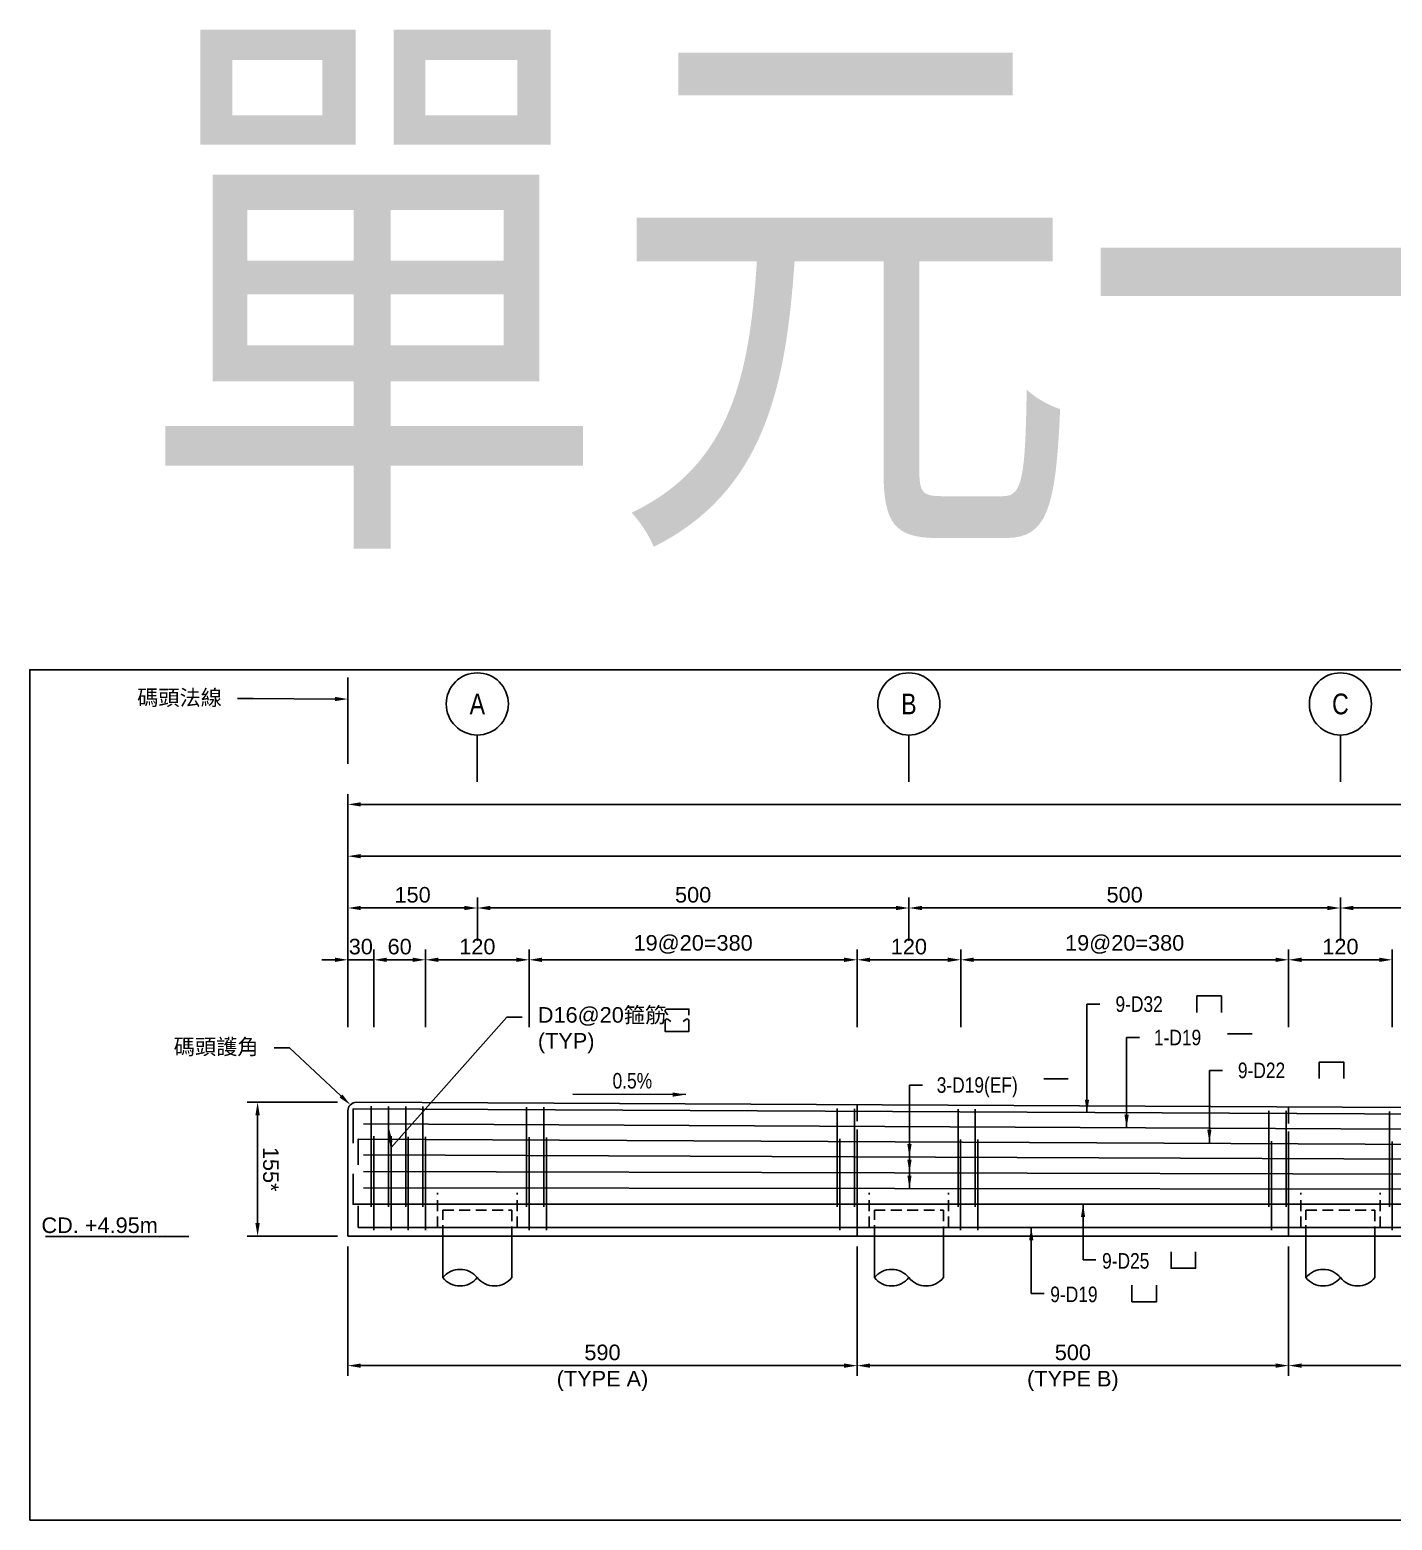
# Model space of a CAD drawing. Header units: millimetres. Extents: x 4668 to 40173, y -3560 to 14620.
# Drawn here: x 10666 to 12244, y -2888 to -1162 of the extents above; entities that cross this region are included whole.
import ezdxf
from ezdxf import colors
from ezdxf.entities.mleader import LeaderData, LeaderLine
from ezdxf.enums import TextEntityAlignment as Align
from ezdxf.math import Vec2, Vec3

# ---------------------------------------------------------------- set-up
doc = ezdxf.new("R2010")
doc.units = ezdxf.units.MM
doc.linetypes.add('DASHED', pattern=[19.05, 12.7, -6.35])
doc.linetypes.add('HIDDEN', pattern=[9.525, 6.35, -3.175])
doc.layers.add('HB_0', color=7, linetype='Continuous', transparency=0.5)
for name, color, linetype in [('HB_DIM', 1, 'Continuous'), ('HB_SYMBOLS', 7, 'Continuous'), ('HB_TXT_CTEXT', 2, 'Continuous'), ('底圖', 7, 'Continuous'), ('鋼筋', 3, 'Continuous')]:
    doc.layers.add(name, color=color, linetype=linetype)
doc.styles.get("Standard").update_dxf_attribs({"font": 'arial.ttf'})
doc.dimstyles.new('60', dxfattribs={"dimscale": 6, "dimtxt": 3, "dimasz": 2.5, "dimexe": 2, "dimexo": 2, "dimgap": 1, "dimtad": 1, "dimdec": 0, "dimdsep": 46, "dimtxsty": 'Standard', "dimcen": 0, "dimclrd": 1, "dimclre": 1, "dimclrt": 2, "dimadec": 0, "dimazin": 0, "dimtfac": 1, "dimtdec": 0, "dimtix": 1, "dimtmove": 2, "dimatfit": 3, "dimfxl": 1, "dimtolj": 1, "dimtzin": 0, "dimarcsym": 0})

# ---------------------------------------------------------------- blocks, each defined once
blk = doc.blocks.new('80cm直樁')
at = {"layer": 'HB_0', "color": 252, "linetype": 'DASHED'}
for p, q in [((-46, -20), (-46, 20)), ((46, -20), (46, 20))]:
    blk.add_line(p, q, dxfattribs=at)
at = {"layer": 'HB_0', "linetype": 'Continuous'}
for p, q in [((-40, -78.1), (-40, -30)), ((40, -78.1), (40, -30))]:
    blk.add_line(p, q, dxfattribs=at)
at = {"layer": 'HB_0', "color": 252, "linetype": 'DASHED'}
blk.add_lwpolyline([(-40, -30), (-40, 0), (40, 0), (40, -30)], dxfattribs=at)
at = {"layer": 'HB_0', "linetype": 'Continuous'}
for points in [[(-40, -78.1, -0.48), (0, -78.1, 0.48), (40, -78.1, 0.48)], [(-40, -78.1, 0.48), (0, -78.1, 0.48)]]:
    blk.add_lwpolyline(points, format="xyb", dxfattribs=at)
blk = doc.blocks.new('gr_t')
at = {"layer": 'HB_SYMBOLS', "color": 4, "linetype": 'Continuous'}
blk.add_line((0, -6), (0, -15), dxfattribs=at)
blk.add_circle((0, 0), 6, dxfattribs=at)
at = {"layer": 'HB_SYMBOLS', "color": 4, "linetype": 'Continuous', "width": 0.8}
blk.add_attdef('A', text='', height=4.5, dxfattribs=at).set_placement((0, 0), align=Align.MIDDLE)
blk = doc.blocks.new('*D340')
at = {"layer": 'Defpoints', "color": 0}
for p in [(14014.1, -2118.6), (11034.1, -2328.6), (14014.1, -2328.6)]:
    blk.add_point(p, dxfattribs=at)
at = {"layer": 'HB_DIM', "color": 1, "lineweight": -2}
for p, q in [((11034.1, -2316.6), (11034.1, -2106.6)), ((11049.1, -2118.6), (13999.1, -2118.6)), ((14014.1, -2316.6), (14014.1, -2106.6))]:
    blk.add_line(p, q, dxfattribs=at)
at = {"layer": 'HB_DIM', "color": 1}
for points in [[(11049.1, -2116.1), (11049.1, -2121.1), (11034.1, -2118.6)], [(13999.1, -2121.1), (13999.1, -2116.1), (14014.1, -2118.6)]]:
    blk.add_solid(points, dxfattribs=at)
at = {"layer": 'HB_DIM', "color": 2, "insert": (12524.1, -2103.4), "char_height": 18, "attachment_point": 5}
blk.add_mtext('\\A1;2980', dxfattribs=at)
blk = doc.blocks.new('*D341')
at = {"layer": 'Defpoints', "color": 0}
for p in [(11034.1, -2558.6), (11624.1, -2558.6), (11624.1, -2708.6)]:
    blk.add_point(p, dxfattribs=at)
at = {"layer": 'HB_DIM', "color": 1, "lineweight": -2}
for p, q in [((11034.1, -2570.6), (11034.1, -2720.6)), ((11624.1, -2570.6), (11624.1, -2720.6)), ((11049.1, -2708.6), (11609.1, -2708.6))]:
    blk.add_line(p, q, dxfattribs=at)
at = {"layer": 'HB_DIM', "color": 1}
for points in [[(11049.1, -2706.1), (11049.1, -2711.1), (11034.1, -2708.6)], [(11609.1, -2711.1), (11609.1, -2706.1), (11624.1, -2708.6)]]:
    blk.add_solid(points, dxfattribs=at)
at = {"layer": 'HB_DIM', "color": 2, "char_height": 18, "attachment_point": 5}
for s, insert in [('\\A1;590', (11329.1, -2693.4)), ('\\A1;(TYPE A)', (11329.1, -2726.4))]:
    blk.add_mtext(s, dxfattribs=dict(at, insert=insert))
blk = doc.blocks.new('*D342')
at = {"layer": 'Defpoints', "color": 0}
for p in [(11624.1, -2558.6), (12124.1, -2558.6), (12124.1, -2708.6)]:
    blk.add_point(p, dxfattribs=at)
at = {"layer": 'HB_DIM', "color": 1, "lineweight": -2}
for p, q in [((11624.1, -2570.6), (11624.1, -2720.6)), ((12124.1, -2570.6), (12124.1, -2720.6)), ((11639.1, -2708.6), (12109.1, -2708.6))]:
    blk.add_line(p, q, dxfattribs=at)
at = {"layer": 'HB_DIM', "color": 1}
for points in [[(11639.1, -2706.1), (11639.1, -2711.1), (11624.1, -2708.6)], [(12109.1, -2711.1), (12109.1, -2706.1), (12124.1, -2708.6)]]:
    blk.add_solid(points, dxfattribs=at)
at = {"layer": 'HB_DIM', "color": 2, "char_height": 18, "attachment_point": 5}
for s, insert in [('\\A1;500', (11874.1, -2693.4)), ('\\A1;(TYPE B)', (11874.1, -2726.4))]:
    blk.add_mtext(s, dxfattribs=dict(at, insert=insert))
blk = doc.blocks.new('*D343')
at = {"layer": 'Defpoints', "color": 0}
for p in [(12124.1, -2558.6), (12744.1, -2558.6), (12744.1, -2708.6)]:
    blk.add_point(p, dxfattribs=at)
at = {"layer": 'HB_DIM', "color": 1, "lineweight": -2}
for p, q in [((12124.1, -2570.6), (12124.1, -2720.6)), ((12744.1, -2570.6), (12744.1, -2720.6)), ((12139.1, -2708.6), (12729.1, -2708.6))]:
    blk.add_line(p, q, dxfattribs=at)
at = {"layer": 'HB_DIM', "color": 1}
for points in [[(12139.1, -2706.1), (12139.1, -2711.1), (12124.1, -2708.6)], [(12729.1, -2711.1), (12729.1, -2706.1), (12744.1, -2708.6)]]:
    blk.add_solid(points, dxfattribs=at)
at = {"layer": 'HB_DIM', "color": 2, "char_height": 18, "attachment_point": 5}
for s, insert in [('\\A1;620', (12434.1, -2693.4)), ('\\A1;(TYPE A)', (12434.1, -2726.4))]:
    blk.add_mtext(s, dxfattribs=dict(at, insert=insert))
blk = doc.blocks.new('*D346')
at = {"layer": 'Defpoints', "color": 0}
for p in [(14034.1, -2058.6), (11034.1, -2328.6), (14034.1, -2328.6)]:
    blk.add_point(p, dxfattribs=at)
at = {"layer": 'HB_DIM', "color": 1, "lineweight": -2}
for p, q in [((11034.1, -2316.6), (11034.1, -2046.6)), ((14034.1, -2316.6), (14034.1, -2046.6)), ((11049.1, -2058.6), (14019.1, -2058.6))]:
    blk.add_line(p, q, dxfattribs=at)
at = {"layer": 'HB_DIM', "color": 1}
for points in [[(11049.1, -2056.1), (11049.1, -2061.1), (11034.1, -2058.6)], [(14019.1, -2061.1), (14019.1, -2056.1), (14034.1, -2058.6)]]:
    blk.add_solid(points, dxfattribs=at)
at = {"layer": 'HB_DIM', "color": 2, "insert": (12534.1, -2043.4), "char_height": 18, "attachment_point": 5}
blk.add_mtext('\\A1;3000', dxfattribs=at)
blk = doc.blocks.new('*D347')
at = {"layer": 'Defpoints', "color": 0}
for p in [(11064.1, -2238.6), (11034.1, -2328.6), (11064.1, -2328.6)]:
    blk.add_point(p, dxfattribs=at)
at = {"layer": 'HB_DIM', "color": 1, "lineweight": -2}
for p, q in [((11034.1, -2316.6), (11034.1, -2226.6)), ((11064.1, -2316.6), (11064.1, -2226.6)), ((11019.1, -2238.6), (11004.1, -2238.6)), ((11034.1, -2238.6), (11064.1, -2238.6)), ((11079.1, -2238.6), (11094.1, -2238.6))]:
    blk.add_line(p, q, dxfattribs=at)
at = {"layer": 'HB_DIM', "color": 1}
for points in [[(11019.1, -2241.1), (11019.1, -2236.1), (11034.1, -2238.6)], [(11079.1, -2236.1), (11079.1, -2241.1), (11064.1, -2238.6)]]:
    blk.add_solid(points, dxfattribs=at)
at = {"layer": 'HB_DIM', "color": 2, "insert": (11049.1, -2223.4), "char_height": 18, "attachment_point": 5}
blk.add_mtext('\\A1;30', dxfattribs=at)
blk = doc.blocks.new('*D355')
at = {"layer": 'Defpoints', "color": 0}
for p in [(10929.5, -2403.6), (11034.1, -2403.6), (11034.1, -2558.6)]:
    blk.add_point(p, dxfattribs=at)
at = {"layer": 'HB_DIM', "color": 1, "lineweight": -2}
for p, q in [((11022.1, -2403.6), (10917.5, -2403.6)), ((10929.5, -2543.6), (10929.5, -2418.6)), ((11022.1, -2558.6), (10917.5, -2558.6))]:
    blk.add_line(p, q, dxfattribs=at)
at = {"layer": 'HB_DIM', "color": 1}
for points in [[(10932, -2418.6), (10927, -2418.6), (10929.5, -2403.6)], [(10927, -2543.6), (10932, -2543.6), (10929.5, -2558.6)]]:
    blk.add_solid(points, dxfattribs=at)
at = {"layer": 'HB_DIM', "color": 2, "insert": (10944.8, -2481.1), "char_height": 18, "attachment_point": 5, "rotation": 270}
blk.add_mtext('\\A1;155*', dxfattribs=at)
blk = doc.blocks.new('_None')
blk = doc.blocks.new('*D380')
at = {"layer": 'Defpoints', "color": 0}
for p in [(12124.1, -2238.6), (12124.1, -2328.6), (12244.1, -2328.6)]:
    blk.add_point(p, dxfattribs=at)
at = {"layer": 'HB_DIM', "color": 1, "lineweight": -2}
for p, q in [((12124.1, -2316.6), (12124.1, -2226.6)), ((12244.1, -2316.6), (12244.1, -2226.6)), ((12229.1, -2238.6), (12139.1, -2238.6))]:
    blk.add_line(p, q, dxfattribs=at)
at = {"layer": 'HB_DIM', "color": 1}
for points in [[(12139.1, -2236.1), (12139.1, -2241.1), (12124.1, -2238.6)], [(12229.1, -2241.1), (12229.1, -2236.1), (12244.1, -2238.6)]]:
    blk.add_solid(points, dxfattribs=at)
at = {"layer": 'HB_DIM', "color": 2, "insert": (12184.1, -2223.4), "char_height": 18, "attachment_point": 5}
blk.add_mtext('\\A1;120', dxfattribs=at)
blk = doc.blocks.new('*D381')
at = {"layer": 'Defpoints', "color": 0}
for p in [(11624.1, -2238.6), (11624.1, -2328.6), (11744.1, -2328.6)]:
    blk.add_point(p, dxfattribs=at)
at = {"layer": 'HB_DIM', "color": 1, "lineweight": -2}
for p, q in [((11624.1, -2316.6), (11624.1, -2226.6)), ((11744.1, -2316.6), (11744.1, -2226.6)), ((11729.1, -2238.6), (11639.1, -2238.6))]:
    blk.add_line(p, q, dxfattribs=at)
at = {"layer": 'HB_DIM', "color": 1}
for points in [[(11639.1, -2236.1), (11639.1, -2241.1), (11624.1, -2238.6)], [(11729.1, -2241.1), (11729.1, -2236.1), (11744.1, -2238.6)]]:
    blk.add_solid(points, dxfattribs=at)
at = {"layer": 'HB_DIM', "color": 2, "insert": (11684.1, -2223.4), "char_height": 18, "attachment_point": 5}
blk.add_mtext('\\A1;120', dxfattribs=at)
blk = doc.blocks.new('*D385')
at = {"layer": 'Defpoints', "color": 0}
for p in [(12124.1, -2238.6), (11744.1, -2328.6), (12124.1, -2328.6)]:
    blk.add_point(p, dxfattribs=at)
at = {"layer": 'HB_DIM', "color": 1, "lineweight": -2}
for p, q in [((11744.1, -2316.6), (11744.1, -2226.6)), ((12124.1, -2316.6), (12124.1, -2226.6)), ((11759.1, -2238.6), (12109.1, -2238.6))]:
    blk.add_line(p, q, dxfattribs=at)
at = {"layer": 'HB_DIM', "color": 1}
for points in [[(11759.1, -2236.1), (11759.1, -2241.1), (11744.1, -2238.6)], [(12109.1, -2241.1), (12109.1, -2236.1), (12124.1, -2238.6)]]:
    blk.add_solid(points, dxfattribs=at)
at = {"layer": 'HB_DIM', "color": 2, "insert": (11934.1, -2220.8), "char_height": 18, "attachment_point": 5}
blk.add_mtext('\\A1;19@20=380', dxfattribs=at)
blk = doc.blocks.new('*D386')
at = {"layer": 'Defpoints', "color": 0}
for p in [(11124.1, -2238.6), (11124.1, -2328.6), (11244.1, -2328.6)]:
    blk.add_point(p, dxfattribs=at)
at = {"layer": 'HB_DIM', "color": 1, "lineweight": -2}
for p, q in [((11124.1, -2316.6), (11124.1, -2226.6)), ((11244.1, -2316.6), (11244.1, -2226.6)), ((11229.1, -2238.6), (11139.1, -2238.6))]:
    blk.add_line(p, q, dxfattribs=at)
at = {"layer": 'HB_DIM', "color": 1}
for points in [[(11139.1, -2236.1), (11139.1, -2241.1), (11124.1, -2238.6)], [(11229.1, -2241.1), (11229.1, -2236.1), (11244.1, -2238.6)]]:
    blk.add_solid(points, dxfattribs=at)
at = {"layer": 'HB_DIM', "color": 2, "insert": (11184.1, -2223.4), "char_height": 18, "attachment_point": 5}
blk.add_mtext('\\A1;120', dxfattribs=at)
blk = doc.blocks.new('*D387')
at = {"layer": 'Defpoints', "color": 0}
for p in [(11624.1, -2238.6), (11244.1, -2328.6), (11624.1, -2328.6)]:
    blk.add_point(p, dxfattribs=at)
at = {"layer": 'HB_DIM', "color": 1, "lineweight": -2}
for p, q in [((11244.1, -2316.6), (11244.1, -2226.6)), ((11624.1, -2316.6), (11624.1, -2226.6)), ((11259.1, -2238.6), (11609.1, -2238.6))]:
    blk.add_line(p, q, dxfattribs=at)
at = {"layer": 'HB_DIM', "color": 1}
for points in [[(11259.1, -2236.1), (11259.1, -2241.1), (11244.1, -2238.6)], [(11609.1, -2241.1), (11609.1, -2236.1), (11624.1, -2238.6)]]:
    blk.add_solid(points, dxfattribs=at)
at = {"layer": 'HB_DIM', "color": 2, "insert": (11434.1, -2220.8), "char_height": 18, "attachment_point": 5}
blk.add_mtext('\\A1;19@20=380', dxfattribs=at)
blk = doc.blocks.new('*D388')
at = {"layer": 'Defpoints', "color": 0}
for p in [(11124.1, -2238.6), (11064.1, -2328.6), (11124.1, -2328.6)]:
    blk.add_point(p, dxfattribs=at)
at = {"layer": 'HB_DIM', "color": 1, "lineweight": -2}
for p, q in [((11064.1, -2316.6), (11064.1, -2226.6)), ((11124.1, -2316.6), (11124.1, -2226.6)), ((11079.1, -2238.6), (11109.1, -2238.6))]:
    blk.add_line(p, q, dxfattribs=at)
at = {"layer": 'HB_DIM', "color": 1}
for points in [[(11079.1, -2236.1), (11079.1, -2241.1), (11064.1, -2238.6)], [(11109.1, -2241.1), (11109.1, -2236.1), (11124.1, -2238.6)]]:
    blk.add_solid(points, dxfattribs=at)
at = {"layer": 'HB_DIM', "color": 2, "insert": (11094.1, -2223.4), "char_height": 18, "attachment_point": 5}
blk.add_mtext('\\A1;60', dxfattribs=at)
blk = doc.blocks.new('*D389')
at = {"layer": 'Defpoints', "color": 0}
for p in [(11184.1, -2178.6), (11184.1, -2228.6), (11034.1, -2328.6)]:
    blk.add_point(p, dxfattribs=at)
at = {"layer": 'HB_DIM', "color": 1, "lineweight": -2}
for p, q in [((11034.1, -2316.6), (11034.1, -2166.6)), ((11184.1, -2216.6), (11184.1, -2166.6)), ((11049.1, -2178.6), (11169.1, -2178.6))]:
    blk.add_line(p, q, dxfattribs=at)
at = {"layer": 'HB_DIM', "color": 1}
for points in [[(11049.1, -2176.1), (11049.1, -2181.1), (11034.1, -2178.6)], [(11169.1, -2181.1), (11169.1, -2176.1), (11184.1, -2178.6)]]:
    blk.add_solid(points, dxfattribs=at)
at = {"layer": 'HB_DIM', "color": 2, "insert": (11109.1, -2163.4), "char_height": 18, "attachment_point": 5}
blk.add_mtext('\\A1;150', dxfattribs=at)
blk = doc.blocks.new('*D390')
at = {"layer": 'Defpoints', "color": 0}
for p in [(11684.1, -2178.6), (11184.1, -2228.6), (11684.1, -2228.6)]:
    blk.add_point(p, dxfattribs=at)
at = {"layer": 'HB_DIM', "color": 1, "lineweight": -2}
for p, q in [((11184.1, -2216.6), (11184.1, -2166.6)), ((11684.1, -2216.6), (11684.1, -2166.6)), ((11199.1, -2178.6), (11669.1, -2178.6))]:
    blk.add_line(p, q, dxfattribs=at)
at = {"layer": 'HB_DIM', "color": 1}
for points in [[(11199.1, -2176.1), (11199.1, -2181.1), (11184.1, -2178.6)], [(11669.1, -2181.1), (11669.1, -2176.1), (11684.1, -2178.6)]]:
    blk.add_solid(points, dxfattribs=at)
at = {"layer": 'HB_DIM', "color": 2, "insert": (11434.1, -2163.4), "char_height": 18, "attachment_point": 5}
blk.add_mtext('\\A1;500', dxfattribs=at)
blk = doc.blocks.new('*D391')
at = {"layer": 'Defpoints', "color": 0}
for p in [(12184.1, -2178.6), (11684.1, -2228.6), (12184.1, -2228.6)]:
    blk.add_point(p, dxfattribs=at)
at = {"layer": 'HB_DIM', "color": 1, "lineweight": -2}
for p, q in [((11684.1, -2216.6), (11684.1, -2166.6)), ((12184.1, -2216.6), (12184.1, -2166.6)), ((11699.1, -2178.6), (12169.1, -2178.6))]:
    blk.add_line(p, q, dxfattribs=at)
at = {"layer": 'HB_DIM', "color": 1}
for points in [[(11699.1, -2176.1), (11699.1, -2181.1), (11684.1, -2178.6)], [(12169.1, -2181.1), (12169.1, -2176.1), (12184.1, -2178.6)]]:
    blk.add_solid(points, dxfattribs=at)
at = {"layer": 'HB_DIM', "color": 2, "insert": (11934.1, -2163.4), "char_height": 18, "attachment_point": 5}
blk.add_mtext('\\A1;500', dxfattribs=at)
blk = doc.blocks.new('*D392')
at = {"layer": 'Defpoints', "color": 0}
for p in [(12684.1, -2178.6), (12184.1, -2228.6), (12684.1, -2228.6)]:
    blk.add_point(p, dxfattribs=at)
at = {"layer": 'HB_DIM', "color": 1, "lineweight": -2}
for p, q in [((12184.1, -2216.6), (12184.1, -2166.6)), ((12684.1, -2216.6), (12684.1, -2166.6)), ((12199.1, -2178.6), (12669.1, -2178.6))]:
    blk.add_line(p, q, dxfattribs=at)
at = {"layer": 'HB_DIM', "color": 1}
for points in [[(12199.1, -2176.1), (12199.1, -2181.1), (12184.1, -2178.6)], [(12669.1, -2181.1), (12669.1, -2176.1), (12684.1, -2178.6)]]:
    blk.add_solid(points, dxfattribs=at)
at = {"layer": 'HB_DIM', "color": 2, "insert": (12434.1, -2163.4), "char_height": 18, "attachment_point": 5}
blk.add_mtext('\\A1;500', dxfattribs=at)

msp = doc.modelspace()

# ---------------------------------------------------------------- linework, layer by layer
at = {"layer": 'Defpoints', "color": 241, "linetype": 'Continuous', "true_color": 0xf7abae}
msp.add_line((10665.575, -2887.61), (14202.575, -2887.61), dxfattribs=at)
msp.add_lwpolyline([(14202.575, -2887.61), (14202.575, -1902.61), (10665.575, -1902.61), (10665.575, -2887.61)], dxfattribs=at)
at = {"layer": 'HB_0', "color": 4, "linetype": 'Continuous'}
for p, q in [((11052.075, -2464.621), (13996.075, -2475.875)), ((13996.075, -2491.12), (11052.075, -2483.617)), ((11052.075, -2502.614), (13996.075, -2506.365))]:
    msp.add_line(p, q, dxfattribs=at)
at = {"layer": 'HB_0'}
msp.add_lwpolyline([(11034.075, -2413.66, -0.41567878), (11044.125, -2403.66), (14014.075, -2418.51), (14014.075, -2453.61), (14014.075, -2558.61), (11034.075, -2558.61), (11034.075, -2558.61)], format="xyb", close=True, dxfattribs=at)
at = {"layer": 'HB_0', "color": 1, "linetype": 'HIDDEN', "ltscale": 3}
for points in [[(11624.075, -2406.56), (11624.075, -2558.61)], [(12124.075, -2409.06), (12124.075, -2558.61)]]:
    msp.add_lwpolyline(points, dxfattribs=at)
at = {"layer": 'HB_0', "color": 4, "linetype": 'Continuous'}
msp.add_lwpolyline([(11052.075, -2428.655), (13996.075, -2443.465)], dxfattribs=at)
at = {"layer": 'HB_DIM'}
msp.add_line((11034.075, -2011.617), (11034.075, -1911.617), dxfattribs=at)
at = {"layer": 'HB_TXT_CTEXT', "linetype": 'Continuous'}
for points in [[(12046.235, -2299.456), (12046.235, -2280.334), (12017.831, -2280.334), (12017.831, -2299.456)], [(12081.789, -2324.342), (12053.385, -2324.342)], [(12187.925, -2376.235), (12187.925, -2357.113), (12159.521, -2357.113), (12159.521, -2376.235)], [(11868.672, -2376.424), (11840.268, -2376.424)], [(12016.363, -2576.667), (12016.363, -2595.789), (11987.959, -2595.789), (11987.959, -2576.667)], [(11970.995, -2615.455), (11970.995, -2634.578), (11942.591, -2634.578), (11942.591, -2615.455)]]:
    msp.add_lwpolyline(points, dxfattribs=at)
for points in [[(11404.862, -2302.302), (11402.198, -2299.313, -0.64760203), (11403.81, -2295.716), (11429.278, -2295.716), (11429.278, -2302.729)], [(11408.236, -2310.21), (11405.247, -2307.546, 0.64760203), (11401.65, -2309.159), (11401.65, -2321.543), (11429.278, -2321.543), (11429.278, -2309.159, 0.64760203), (11425.681, -2307.546), (11422.692, -2310.21)]]:
    msp.add_lwpolyline(points, format="xyb", dxfattribs=at)
at = {"layer": '鋼筋'}
for points in [[(11040.112, -2451.141), (11040.312, -2411.141), (14008.075, -2425.98), (14008.075, -2465.973)], [(11061.075, -2408.245), (11061.075, -2524.61)], [(11081.075, -2408.345), (11081.075, -2524.61)], [(11101.075, -2408.445), (11101.075, -2524.61)], [(11121.075, -2408.545), (11121.075, -2524.61)], [(11241.075, -2409.145), (11241.075, -2524.61)], [(11261.075, -2409.245), (11261.075, -2524.61)], [(11601.075, -2410.945), (11601.075, -2524.61)], [(11621.075, -2411.045), (11621.075, -2524.61)], [(11741.075, -2411.645), (11741.075, -2524.61)], [(11761.075, -2411.745), (11761.075, -2524.61)], [(12101.075, -2413.445), (12101.075, -2524.61)], [(12121.075, -2413.545), (12121.075, -2524.61)], [(12241.075, -2414.145), (12241.075, -2524.61)], [(11046.075, -2476.17), (11046.075, -2446.17), (14002.075, -2460.951), (14002.075, -2490.951)], [(11064.075, -2442.731), (11064.075, -2551.61)], [(11084.075, -2442.832), (11084.075, -2551.61)], [(11104.075, -2443.46), (11104.075, -2551.61)], [(11124.075, -2443.56), (11124.075, -2551.61)], [(11244.075, -2444.16), (11244.075, -2551.61)], [(11264.075, -2444.26), (11264.075, -2551.61)], [(11604.075, -2445.96), (11604.075, -2551.61)], [(11624.075, -2446.06), (11624.075, -2551.61)], [(11744.075, -2446.66), (11744.075, -2551.61)], [(11764.075, -2446.76), (11764.075, -2551.61)], [(12104.075, -2448.46), (12104.075, -2551.61)], [(12124.075, -2448.56), (12124.075, -2551.61)], [(12244.075, -2449.16), (12244.075, -2551.61)], [(14008.075, -2486.61), (14008.075, -2521.61), (11040.075, -2521.61), (11040.075, -2486.61)], [(14002.075, -2523.61), (14002.075, -2548.61), (11046.075, -2548.61), (11046.075, -2523.61)]]:
    msp.add_lwpolyline(points, dxfattribs=at)

# ---------------------------------------------------------------- block references
at = {"layer": 'HB_0', "linetype": 'Continuous'}
for p in [(11184.075, -2528.61), (11684.075, -2528.61), (12184.075, -2528.61)]:
    msp.add_blockref('80cm直樁', p, dxfattribs=at)
at = {"layer": '底圖'}
ref = msp.add_blockref('gr_t', (11184.075, -1942.294), dxfattribs=dict(at, xscale=6.000000000000001, yscale=6.000000000000001, zscale=6.000000000000001))
ref.add_attrib('A', 'A', dxfattribs={"layer": 'HB_SYMBOLS', "color": 4, "linetype": 'Continuous', "height": 24, "width": 0.8}).set_placement((11184.075, -1942.294), align=Align.MIDDLE)
ref = msp.add_blockref('gr_t', (11684.075, -1942.294), dxfattribs=dict(at, xscale=6.000000000000001, yscale=6.000000000000001, zscale=6.000000000000001))
ref.add_attrib('A', 'B', dxfattribs={"layer": 'HB_SYMBOLS', "color": 4, "linetype": 'Continuous', "height": 24, "width": 0.8}).set_placement((11684.075, -1942.294), align=Align.MIDDLE)
ref = msp.add_blockref('gr_t', (12184.075, -1942.294), dxfattribs=dict(at, xscale=6.000000000000001, yscale=6.000000000000001, zscale=6.000000000000001))
ref.add_attrib('A', 'C', dxfattribs={"layer": 'HB_SYMBOLS', "color": 4, "linetype": 'Continuous', "height": 24, "width": 0.8}).set_placement((12184.075, -1942.294), align=Align.MIDDLE)

# ---------------------------------------------------------------- texts
at = {"layer": 'Defpoints', "color": 241, "linetype": 'Continuous', "true_color": 0xf7abae, "width": 0.8}
msp.add_text('單元一101', height=500, rotation=360, dxfattribs=at).set_placement((10791.055, -1707.812))
at = {"layer": 'HB_TXT_CTEXT', "linetype": 'Continuous', "width": 0.8}
for s, p in [('9-D32', (11923.467, -2289.895)), ('1-D19', (11967.985, -2328.608)), ('9-D22', (12065.293, -2366.674)), ('3-D19(EF)', (11716.36, -2383.65)), ('9-D25', (11907.933, -2587.293)), ('9-D19', (11847.933, -2626.082))]:
    msp.add_text(s, height=18, rotation=360, dxfattribs=at).set_placement(p, align=Align.MIDDLE_LEFT)
msp.add_text('0.5%%%', height=18, dxfattribs=at).set_placement((11340.77, -2378.676), align=Align.MIDDLE_LEFT)

# ---------------------------------------------------------------- dimensions: what is measured, and where the dimension line sits
at = {"layer": 'HB_DIM'}
for base, p1, p2, picture, middle in [((14034.075, -2058.61), (11034.075, -2328.61), (14034.075, -2328.61), '*D346', (12534.075, -2043.421)), ((14014.075, -2118.61), (11034.075, -2328.61), (14014.075, -2328.61), '*D340', (12524.075, -2103.421)), ((11184.075, -2178.61), (11034.075, -2328.61), (11184.075, -2228.61), '*D389', (11109.075, -2163.421)), ((11684.075, -2178.61), (11184.075, -2228.61), (11684.075, -2228.61), '*D390', (11434.075, -2163.421)), ((12184.075, -2178.61), (11684.075, -2228.61), (12184.075, -2228.61), '*D391', (11934.075, -2163.421)), ((12684.075, -2178.61), (12184.075, -2228.61), (12684.075, -2228.61), '*D392', (12434.075, -2163.421)), ((11064.075, -2238.61), (11034.075, -2328.61), (11064.075, -2328.61), '*D347', (11049.075, -2223.421)), ((11124.075, -2238.61), (11064.075, -2328.61), (11124.075, -2328.61), '*D388', (11094.075, -2223.421)), ((11124.075, -2238.61), (11244.075, -2328.61), (11124.075, -2328.61), '*D386', (11184.075, -2223.421)), ((11624.075, -2238.61), (11744.075, -2328.61), (11624.075, -2328.61), '*D381', (11684.075, -2223.421)), ((12124.075, -2238.61), (12244.075, -2328.61), (12124.075, -2328.61), '*D380', (12184.075, -2223.421))]:
    dim = msp.add_linear_dim(base=base, p1=p1, p2=p2, angle=0, dimstyle='60', dxfattribs=at)
    dim.commit()
    dim.dimension.update_dxf_attribs({"geometry": picture, "text_midpoint": middle})
for base, p1, p2, angle, text, picture, middle in [((11624.075, -2238.61), (11244.075, -2328.61), (11624.075, -2328.61), 0, '19@20=<>', '*D387', (11434.075, -2220.811)), ((12124.075, -2238.61), (11744.075, -2328.61), (12124.075, -2328.61), 0, '19@20=<>', '*D385', (11934.075, -2220.811)), ((10929.535, -2403.61), (11034.075, -2558.61), (11034.075, -2403.61), 90, '<>*', '*D355', (10944.832, -2481.11)), ((11624.075, -2708.61), (11034.075, -2558.61), (11624.075, -2558.61), 0, '<>\\X(TYPE A)', '*D341', (11329.075, -2693.421)), ((12124.075, -2708.61), (11624.075, -2558.61), (12124.075, -2558.61), 0, '<>\\X(TYPE B)', '*D342', (11874.075, -2693.421)), ((12744.075, -2708.61), (12124.075, -2558.61), (12744.075, -2558.61), 0, '<>\\X(TYPE A)', '*D343', (12434.075, -2693.421))]:
    dim = msp.add_linear_dim(base=base, p1=p1, p2=p2, angle=angle, text=text, dimstyle='60', dxfattribs=at)
    dim.commit()
    dim.dimension.update_dxf_attribs({"geometry": picture, "text_midpoint": middle})

# ---------------------------------------------------------------- leaders
at = {"layer": 'HB_0', "linetype": 'Continuous'}
ml = msp.add_multileader_mtext('Standard', dxfattribs=at)
ml.set_content('CD. +4.95m', color=2)
ml.set_leader_properties(color=1)
ml.set_arrow_properties(name='NONE')
ml.build(insert=Vec2(0, 0))
ml.multileader.update_dxf_attribs({"text_left_attachment_type": 5, "text_right_attachment_type": 5, "dogleg_length": 3, "arrow_head_size": 15, "scale": 6})
ctx = ml.context
ctx.base_point, ctx.scale, ctx.char_height, ctx.arrow_head_size, ctx.landing_gap_size, ctx.plane_origin = Vec3(10664.263, -2558.61), 6, 18, 15, 18, Vec3(10837.208, -2558.61)
ctx.left_attachment, ctx.right_attachment, ctx.text_align_type = 5, 5, 2
notes = []
notes.append((ctx, [(0, (1, 1, 0), (10849.92, -2558.916), (-1, 0), 18, [(0, [(10822.669, -2558.61)], 0, [])])]))
ctx.mtext.insert, ctx.mtext.alignment, ctx.mtext.flow_direction = Vec3(10813.92, -2537.01), 3, 5
at = {"layer": 'HB_DIM', "linetype": 'Continuous'}
for points in [[(11890.441, -2415.392), (11890.423, -2289.895), (11905.423, -2289.895)], [(11936.344, -2433.121), (11936.402, -2328.608), (11951.402, -2328.608)], [(12032.27, -2450.221), (12032.293, -2366.674), (12047.293, -2366.674)], [(11684.76, -2467.059), (11684.777, -2383.65), (11699.777, -2383.65)], [(11684.777, -2503.426), (11684.777, -2383.65), (11699.777, -2383.65)], [(11684.777, -2485.243), (11684.777, -2383.65), (11699.777, -2383.65)], [(11885.874, -2521.61), (11885.874, -2586.228), (11900.874, -2586.228)], [(11825.874, -2548.61), (11825.874, -2625.016), (11840.874, -2625.016)]]:
    msp.add_leader(points, dimstyle='60', dxfattribs=at)
at = {"layer": 'HB_DIM'}
msp.add_leader([(11425.521, -2394.758), (11294.767, -2394.104)], dimstyle='60', dxfattribs=at)
ml = msp.add_multileader_mtext('Standard', dxfattribs=at)
ml.set_content('碼頭法線', color=2)
ml.set_leader_properties(color=1)
ml.build(insert=Vec2(0, 0))
ml.multileader.update_dxf_attribs({"dogleg_length": 3, "arrow_head_size": 15, "scale": 6})
ctx = ml.context
ctx.base_point, ctx.scale, ctx.char_height, ctx.arrow_head_size, ctx.landing_gap_size, ctx.plane_origin = Vec3(10773.904, -1936.617), 6, 18, 15, 18, Vec3(11034.075, -1911.617)
ctx.text_align_type = 2
notes.append((ctx, [(0, (1, 1, 0), (10924.204, -1936.156), (-1, 0), 18, [(0, [(11034.075, -1936.617)], 0, [])])]))
ctx.mtext.insert, ctx.mtext.alignment, ctx.mtext.flow_direction = Vec3(10888.204, -1925.929), 3, 5
ml = msp.add_multileader_mtext('Standard', dxfattribs=at)
ml.set_content('D16@20箍筋\\P\\pq*;(TYP)', color=2)
ml.set_leader_properties(color=1)
ml.build(insert=Vec2(0, 0))
ml.multileader.update_dxf_attribs({"dogleg_length": 3, "arrow_head_size": 15, "scale": 6})
ctx = ml.context
ctx.base_point, ctx.scale, ctx.char_height, ctx.arrow_head_size, ctx.landing_gap_size, ctx.plane_origin = Vec3(11236.216, -2305.4), 6, 18, 15, 18, Vec3(11061.296, -2372.251)
notes.append((ctx, [(0, (1, 1, 0), (11218.216, -2305.046), (1, 0), 18, [(1, [(11082.075, -2434.907), (11084.075, -2456.15)], 0, [])])]))
ctx.mtext.insert, ctx.mtext.flow_direction = Vec3(11254.216, -2293.4), 5
ml = msp.add_multileader_mtext('Standard', dxfattribs=at)
ml.set_content('碼頭護角', color=2)
ml.set_leader_properties(color=1)
ml.build(insert=Vec2(0, 0))
ml.multileader.update_dxf_attribs({"dogleg_length": 3, "arrow_head_size": 15, "scale": 6})
ctx = ml.context
ctx.base_point, ctx.scale, ctx.char_height, ctx.arrow_head_size, ctx.landing_gap_size, ctx.plane_origin = Vec3(10817.156, -2340.958), 6, 18, 15, 18, Vec3(10759.067, -2372.251)
ctx.text_align_type = 2
notes.append((ctx, [(0, (1, 1, 0), (10966.556, -2340.6), (-1, 0), 18, [(0, [(11037.021, -2406.571)], 0, [])])]))
ctx.mtext.insert, ctx.mtext.alignment, ctx.mtext.flow_direction = Vec3(10930.556, -2330.27), 3, 5
for ctx, leaders in notes:
    for number, flags, end, landing, length, lines in leaders:
        leader = LeaderData()
        leader.index, (leader.has_last_leader_line, leader.has_dogleg_vector, leader.attachment_direction) = number, flags
        leader.last_leader_point, leader.dogleg_vector, leader.dogleg_length = Vec3(end), Vec3(landing), length
        for number, points, colour, breaks in lines:
            line = LeaderLine()
            line.index, line.vertices, line.color, line.breaks = number, Vec3.list(points), colors.encode_raw_color(colour), breaks
            leader.lines.append(line)
        ctx.leaders.append(leader)

doc.saveas('drawing.dxf')
